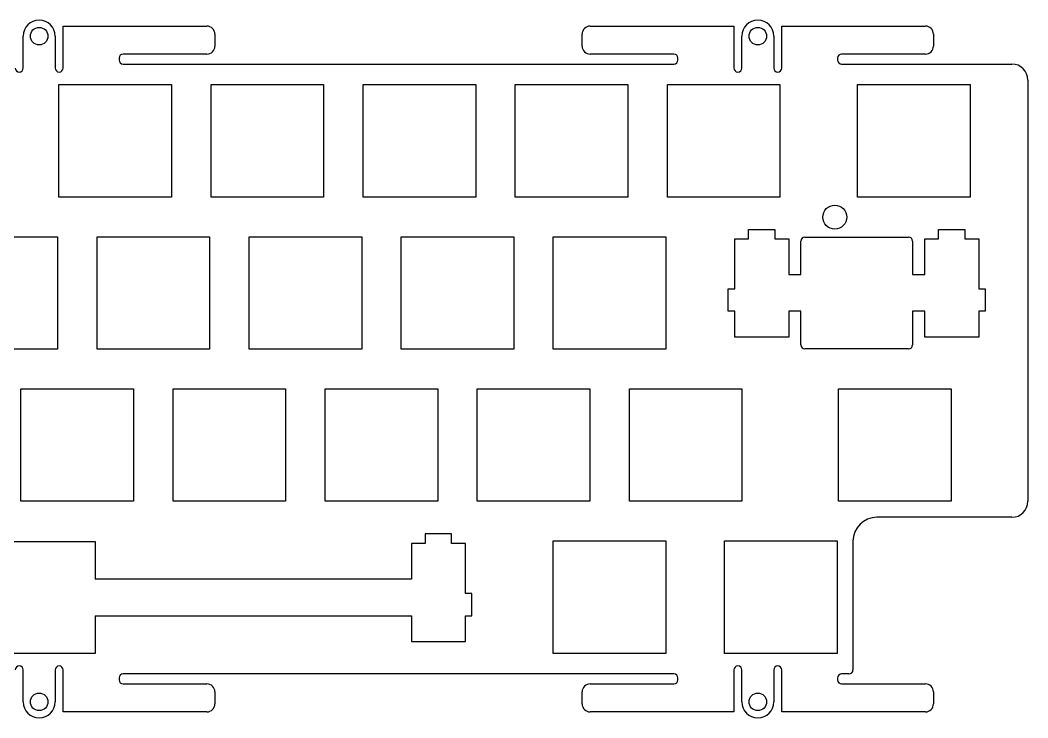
# Model space of a CAD drawing. Header units: millimetres. Extents: x 45 to 293, y -132 to -45.
# Drawn here: x 166.7 to 292.9, y -132.2 to -44.8 of the extents above; entities that cross this region are included whole.
import ezdxf

# ---------------------------------------------------------------- set-up
doc = ezdxf.new("R2010")
doc.units = ezdxf.units.MM
for name, color, linetype in [('Shape1640', 7, 'CONTINUOUS'), ('Shape1641', 7, 'CONTINUOUS'), ('Shape1643', 7, 'CONTINUOUS'), ('Shape1644', 7, 'CONTINUOUS'), ('Shape1646', 7, 'CONTINUOUS'), ('Shape1647', 7, 'CONTINUOUS'), ('Shape1648', 7, 'CONTINUOUS'), ('Shape1649', 7, 'CONTINUOUS'), ('Shape1650', 7, 'CONTINUOUS'), ('Shape1651', 7, 'CONTINUOUS'), ('Shape1652', 7, 'CONTINUOUS'), ('Shape1653', 7, 'CONTINUOUS'), ('Shape1654', 7, 'CONTINUOUS'), ('Shape1655', 7, 'CONTINUOUS'), ('Shape1656', 7, 'CONTINUOUS'), ('Shape1657', 7, 'CONTINUOUS'), ('Shape1658', 7, 'CONTINUOUS'), ('Shape1659', 7, 'CONTINUOUS'), ('Shape1660', 7, 'CONTINUOUS'), ('Shape1661', 7, 'CONTINUOUS'), ('Shape1662', 7, 'CONTINUOUS'), ('Shape1663', 7, 'CONTINUOUS'), ('Shape1664', 7, 'CONTINUOUS'), ('Shape1665', 7, 'CONTINUOUS'), ('Shape1666', 7, 'CONTINUOUS'), ('Shape1667', 7, 'CONTINUOUS'), ('Shape1668', 7, 'CONTINUOUS'), ('Shape1669', 7, 'CONTINUOUS'), ('Shape1670', 7, 'CONTINUOUS'), ('Shape1671', 7, 'CONTINUOUS'), ('Shape1672', 7, 'CONTINUOUS'), ('Shape1673', 7, 'CONTINUOUS'), ('Shape1674', 7, 'CONTINUOUS'), ('Shape1675', 7, 'CONTINUOUS'), ('Shape1676', 7, 'CONTINUOUS'), ('Shape1677', 7, 'CONTINUOUS'), ('Shape1678', 7, 'CONTINUOUS'), ('Shape1679', 7, 'CONTINUOUS'), ('Shape1680', 7, 'CONTINUOUS'), ('Shape1681', 7, 'CONTINUOUS'), ('Shape1682', 7, 'CONTINUOUS'), ('Shape1683', 7, 'CONTINUOUS'), ('Shape1684', 7, 'CONTINUOUS'), ('Shape1760', 7, 'CONTINUOUS'), ('Shape1761', 7, 'CONTINUOUS'), ('Shape1762', 7, 'CONTINUOUS'), ('Shape1763', 7, 'CONTINUOUS'), ('Shape1764', 7, 'CONTINUOUS'), ('Shape1765', 7, 'CONTINUOUS'), ('Shape1766', 7, 'CONTINUOUS'), ('Shape1767', 7, 'CONTINUOUS'), ('Shape1768', 7, 'CONTINUOUS'), ('Shape1769', 7, 'CONTINUOUS'), ('Shape1770', 7, 'CONTINUOUS'), ('Shape1771', 7, 'CONTINUOUS'), ('Shape1772', 7, 'CONTINUOUS'), ('Shape1773', 7, 'CONTINUOUS'), ('Shape1774', 7, 'CONTINUOUS'), ('Shape1775', 7, 'CONTINUOUS'), ('Shape1776', 7, 'CONTINUOUS'), ('Shape1777', 7, 'CONTINUOUS'), ('Shape1778', 7, 'CONTINUOUS'), ('Shape1779', 7, 'CONTINUOUS'), ('Shape1780', 7, 'CONTINUOUS'), ('Shape1781', 7, 'CONTINUOUS'), ('Shape1782', 7, 'CONTINUOUS'), ('Shape1783', 7, 'CONTINUOUS'), ('Shape1784', 7, 'CONTINUOUS'), ('Shape1785', 7, 'CONTINUOUS'), ('Shape1786', 7, 'CONTINUOUS'), ('Shape1787', 7, 'CONTINUOUS'), ('Shape1788', 7, 'CONTINUOUS'), ('Shape1789', 7, 'CONTINUOUS'), ('Shape1790', 7, 'CONTINUOUS'), ('Shape1791', 7, 'CONTINUOUS'), ('Shape1792', 7, 'CONTINUOUS'), ('Shape1793', 7, 'CONTINUOUS'), ('Shape1794', 7, 'CONTINUOUS'), ('Shape1795', 7, 'CONTINUOUS'), ('Shape1796', 7, 'CONTINUOUS'), ('Shape1797', 7, 'CONTINUOUS'), ('Shape1798', 7, 'CONTINUOUS'), ('Shape1799', 7, 'CONTINUOUS'), ('Shape1800', 7, 'CONTINUOUS'), ('Shape1801', 7, 'CONTINUOUS'), ('Shape1802', 7, 'CONTINUOUS'), ('Shape1803', 7, 'CONTINUOUS'), ('Shape1804', 7, 'CONTINUOUS'), ('Shape1805', 7, 'CONTINUOUS'), ('Shape2060', 7, 'CONTINUOUS'), ('Shape2061', 7, 'CONTINUOUS'), ('Shape2062', 7, 'CONTINUOUS'), ('Shape2063', 7, 'CONTINUOUS'), ('Shape2064', 7, 'CONTINUOUS'), ('Shape2065', 7, 'CONTINUOUS'), ('Shape2066', 7, 'CONTINUOUS'), ('Shape2067', 7, 'CONTINUOUS'), ('Shape2072', 7, 'CONTINUOUS'), ('Shape2073', 7, 'CONTINUOUS'), ('Shape2074', 7, 'CONTINUOUS'), ('Shape2075', 7, 'CONTINUOUS'), ('Shape2076', 7, 'CONTINUOUS'), ('Shape2077', 7, 'CONTINUOUS'), ('Shape2078', 7, 'CONTINUOUS'), ('Shape2079', 7, 'CONTINUOUS'), ('Shape2080', 7, 'CONTINUOUS'), ('Shape2081', 7, 'CONTINUOUS'), ('Shape2082', 7, 'CONTINUOUS'), ('Shape2083', 7, 'CONTINUOUS'), ('Shape2084', 7, 'CONTINUOUS'), ('Shape2100', 7, 'CONTINUOUS'), ('Shape2101', 7, 'CONTINUOUS'), ('Shape2103', 7, 'CONTINUOUS'), ('Shape2104', 7, 'CONTINUOUS'), ('Shape2105', 7, 'CONTINUOUS'), ('Shape2106', 7, 'CONTINUOUS'), ('Shape2108', 7, 'CONTINUOUS'), ('Shape2109', 7, 'CONTINUOUS'), ('Shape2110', 7, 'CONTINUOUS'), ('Shape2111', 7, 'CONTINUOUS'), ('Shape2124', 7, 'CONTINUOUS'), ('Shape2125', 7, 'CONTINUOUS'), ('Shape2126', 7, 'CONTINUOUS'), ('Shape2127', 7, 'CONTINUOUS'), ('Shape2128', 7, 'CONTINUOUS'), ('Shape2129', 7, 'CONTINUOUS'), ('Shape2130', 7, 'CONTINUOUS'), ('Shape2131', 7, 'CONTINUOUS'), ('Shape2132', 7, 'CONTINUOUS'), ('Shape2133', 7, 'CONTINUOUS'), ('Shape2134', 7, 'CONTINUOUS'), ('Shape2135', 7, 'CONTINUOUS'), ('Shape2136', 7, 'CONTINUOUS'), ('Shape2137', 7, 'CONTINUOUS'), ('Shape2138', 7, 'CONTINUOUS'), ('Shape2139', 7, 'CONTINUOUS'), ('Shape2140', 7, 'CONTINUOUS'), ('Shape2141', 7, 'CONTINUOUS'), ('Shape2142', 7, 'CONTINUOUS'), ('Shape2143', 7, 'CONTINUOUS'), ('Shape2144', 7, 'CONTINUOUS'), ('Shape2145', 7, 'CONTINUOUS'), ('Shape2146', 7, 'CONTINUOUS'), ('Shape2147', 7, 'CONTINUOUS'), ('Shape2164', 7, 'CONTINUOUS'), ('Shape2165', 7, 'CONTINUOUS'), ('Shape2166', 7, 'CONTINUOUS'), ('Shape2167', 7, 'CONTINUOUS'), ('Shape2168', 7, 'CONTINUOUS'), ('Shape2169', 7, 'CONTINUOUS'), ('Shape2170', 7, 'CONTINUOUS'), ('Shape2171', 7, 'CONTINUOUS'), ('Shape2172', 7, 'CONTINUOUS'), ('Shape2173', 7, 'CONTINUOUS'), ('Shape2174', 7, 'CONTINUOUS'), ('Shape2175', 7, 'CONTINUOUS'), ('Shape2176', 7, 'CONTINUOUS'), ('Shape2177', 7, 'CONTINUOUS'), ('Shape2178', 7, 'CONTINUOUS'), ('Shape2179', 7, 'CONTINUOUS'), ('Shape2180', 7, 'CONTINUOUS'), ('Shape2181', 7, 'CONTINUOUS'), ('Shape2182', 7, 'CONTINUOUS'), ('Shape2183', 7, 'CONTINUOUS'), ('Shape2216', 7, 'CONTINUOUS'), ('Shape2217', 7, 'CONTINUOUS'), ('Shape2218', 7, 'CONTINUOUS'), ('Shape2220', 7, 'CONTINUOUS'), ('Shape2221', 7, 'CONTINUOUS'), ('Shape2222', 7, 'CONTINUOUS'), ('Shape2223', 7, 'CONTINUOUS'), ('Shape2224', 7, 'CONTINUOUS'), ('Shape2225', 7, 'CONTINUOUS'), ('Shape2226', 7, 'CONTINUOUS'), ('Shape2227', 7, 'CONTINUOUS'), ('Shape2228', 7, 'CONTINUOUS'), ('Shape2229', 7, 'CONTINUOUS'), ('Shape2230', 7, 'CONTINUOUS'), ('Shape2231', 7, 'CONTINUOUS'), ('Shape2232', 7, 'CONTINUOUS'), ('Shape2233', 7, 'CONTINUOUS'), ('Shape2234', 7, 'CONTINUOUS'), ('Shape2235', 7, 'CONTINUOUS'), ('Shape2236', 7, 'CONTINUOUS'), ('Shape2237', 7, 'CONTINUOUS'), ('Shape2238', 7, 'CONTINUOUS'), ('Shape2239', 7, 'CONTINUOUS'), ('Shape2240', 7, 'CONTINUOUS'), ('Shape2241', 7, 'CONTINUOUS'), ('Shape2242', 7, 'CONTINUOUS'), ('Shape2243', 7, 'CONTINUOUS'), ('Shape2244', 7, 'CONTINUOUS'), ('Shape2245', 7, 'CONTINUOUS'), ('Shape2246', 7, 'CONTINUOUS'), ('Shape2247', 7, 'CONTINUOUS'), ('Shape2248', 7, 'CONTINUOUS'), ('Shape2249', 7, 'CONTINUOUS'), ('Shape2250', 7, 'CONTINUOUS'), ('Shape2251', 7, 'CONTINUOUS'), ('Shape2252', 7, 'CONTINUOUS'), ('Shape2253', 7, 'CONTINUOUS'), ('Shape2254', 7, 'CONTINUOUS'), ('Shape2255', 7, 'CONTINUOUS'), ('Shape2256', 7, 'CONTINUOUS'), ('Shape2257', 7, 'CONTINUOUS'), ('Shape2258', 7, 'CONTINUOUS'), ('Shape2259', 7, 'CONTINUOUS'), ('Shape2260', 7, 'CONTINUOUS'), ('Shape2261', 7, 'CONTINUOUS'), ('Shape2262', 7, 'CONTINUOUS'), ('Shape2263', 7, 'CONTINUOUS'), ('Shape2264', 7, 'CONTINUOUS'), ('Shape2265', 7, 'CONTINUOUS'), ('Shape2266', 7, 'CONTINUOUS'), ('Shape2267', 7, 'CONTINUOUS'), ('Shape2268', 7, 'CONTINUOUS'), ('Shape2269', 7, 'CONTINUOUS'), ('Shape2270', 7, 'CONTINUOUS'), ('Shape2271', 7, 'CONTINUOUS'), ('Shape2272', 7, 'CONTINUOUS'), ('Shape2273', 7, 'CONTINUOUS'), ('Shape2274', 7, 'CONTINUOUS'), ('Shape2275', 7, 'CONTINUOUS'), ('Shape2464', 7, 'CONTINUOUS')]:
    doc.layers.add(name, color=color, linetype=linetype)

msp = doc.modelspace()

# ---------------------------------------------------------------- linework, layer by layer
at = {"layer": 'Shape1640'}
msp.add_circle((259.105, -46.8481), 1.1, dxfattribs=at)
at = {"layer": 'Shape1641'}
msp.add_circle((169.105, -46.8481), 1.1, dxfattribs=at)
at = {"layer": 'Shape1643'}
msp.add_circle((259.105, -130.247), 1.1, dxfattribs=at)
at = {"layer": 'Shape1644'}
msp.add_circle((169.105, -130.247), 1.1, dxfattribs=at)
at = {"layer": 'Shape1646'}
msp.add_line((270.525, -126.747), (269.605, -126.747), dxfattribs=at)
at = {"layer": 'Shape1647'}
msp.add_arc((269.605, -127.247), 0.5, 90, 180, dxfattribs=at)
at = {"layer": 'Shape1648'}
msp.add_line((269.105, -127.247), (269.105, -127.497), dxfattribs=at)
at = {"layer": 'Shape1649'}
msp.add_arc((269.605, -127.497), 0.5, 180, -90, dxfattribs=at)
at = {"layer": 'Shape1650'}
msp.add_line((269.605, -127.997), (280.105, -127.997), dxfattribs=at)
at = {"layer": 'Shape1651'}
msp.add_arc((280.105, -128.997), 1, 0, 90, dxfattribs=at)
at = {"layer": 'Shape1652'}
msp.add_line((281.105, -128.997), (281.105, -130.497), dxfattribs=at)
at = {"layer": 'Shape1653'}
msp.add_arc((280.105, -130.497), 1, -90, 0, dxfattribs=at)
at = {"layer": 'Shape1654'}
msp.add_line((280.105, -131.497), (262.105, -131.497), dxfattribs=at)
at = {"layer": 'Shape1655'}
msp.add_line((262.105, -131.497), (262.105, -126.247), dxfattribs=at)
at = {"layer": 'Shape1656'}
msp.add_arc((261.605, -126.247), 0.5, 0, 180, dxfattribs=at)
at = {"layer": 'Shape1657'}
msp.add_line((261.105, -126.247), (261.105, -130.247), dxfattribs=at)
at = {"layer": 'Shape1658'}
msp.add_arc((259.105, -130.247), 2, 180, 0, dxfattribs=at)
at = {"layer": 'Shape1659'}
msp.add_line((257.105, -130.247), (257.105, -126.247), dxfattribs=at)
at = {"layer": 'Shape1660'}
msp.add_arc((256.605, -126.247), 0.5, 0, 180, dxfattribs=at)
at = {"layer": 'Shape1661'}
msp.add_line((256.105, -126.247), (256.105, -131.497), dxfattribs=at)
at = {"layer": 'Shape1662'}
msp.add_line((256.105, -131.497), (238.105, -131.497), dxfattribs=at)
at = {"layer": 'Shape1663'}
msp.add_arc((238.105, -130.497), 1, 180, -90, dxfattribs=at)
at = {"layer": 'Shape1664'}
msp.add_line((237.105, -130.497), (237.105, -128.997), dxfattribs=at)
at = {"layer": 'Shape1665'}
msp.add_arc((238.105, -128.997), 1, 90, 180, dxfattribs=at)
at = {"layer": 'Shape1666'}
msp.add_line((238.105, -127.997), (248.605, -127.997), dxfattribs=at)
at = {"layer": 'Shape1667'}
msp.add_arc((248.605, -127.497), 0.5, -90, 0, dxfattribs=at)
at = {"layer": 'Shape1668'}
msp.add_line((249.105, -127.497), (249.105, -127.247), dxfattribs=at)
at = {"layer": 'Shape1669'}
msp.add_arc((248.605, -127.247), 0.5, 0, 90, dxfattribs=at)
at = {"layer": 'Shape1670'}
msp.add_line((248.605, -126.747), (179.605, -126.747), dxfattribs=at)
at = {"layer": 'Shape1671'}
msp.add_arc((179.605, -127.247), 0.5, 90, 180, dxfattribs=at)
at = {"layer": 'Shape1672'}
msp.add_line((179.105, -127.247), (179.105, -127.497), dxfattribs=at)
at = {"layer": 'Shape1673'}
msp.add_arc((179.605, -127.497), 0.5, 180, -90, dxfattribs=at)
at = {"layer": 'Shape1674'}
msp.add_line((179.605, -127.997), (190.105, -127.997), dxfattribs=at)
at = {"layer": 'Shape1675'}
msp.add_arc((190.105, -128.997), 1, 0, 90, dxfattribs=at)
at = {"layer": 'Shape1676'}
msp.add_line((191.105, -128.997), (191.105, -130.497), dxfattribs=at)
at = {"layer": 'Shape1677'}
msp.add_arc((190.105, -130.497), 1, -90, 0, dxfattribs=at)
at = {"layer": 'Shape1678'}
msp.add_line((190.105, -131.497), (172.105, -131.497), dxfattribs=at)
at = {"layer": 'Shape1679'}
msp.add_line((172.105, -131.497), (172.105, -126.247), dxfattribs=at)
at = {"layer": 'Shape1680'}
msp.add_arc((171.605, -126.247), 0.5, 0, 180, dxfattribs=at)
at = {"layer": 'Shape1681'}
msp.add_line((171.105, -126.247), (171.105, -130.247), dxfattribs=at)
at = {"layer": 'Shape1682'}
msp.add_arc((169.105, -130.247), 2, 180, 0, dxfattribs=at)
at = {"layer": 'Shape1683'}
msp.add_line((167.105, -130.247), (167.105, -126.247), dxfattribs=at)
at = {"layer": 'Shape1684'}
msp.add_arc((166.605, -126.247), 0.5, 0, 180, dxfattribs=at)
at = {"layer": 'Shape1760'}
msp.add_arc((166.605, -50.8481), 0.5, 180, 0, dxfattribs=at)
at = {"layer": 'Shape1761'}
msp.add_line((167.105, -50.8481), (167.105, -46.8481), dxfattribs=at)
at = {"layer": 'Shape1762'}
msp.add_arc((169.105, -46.8481), 2, 0, 180, dxfattribs=at)
at = {"layer": 'Shape1763'}
msp.add_line((171.105, -46.8481), (171.105, -50.8481), dxfattribs=at)
at = {"layer": 'Shape1764'}
msp.add_arc((171.605, -50.8481), 0.5, 180, 0, dxfattribs=at)
at = {"layer": 'Shape1765'}
msp.add_line((172.105, -50.8481), (172.105, -45.5981), dxfattribs=at)
at = {"layer": 'Shape1766'}
msp.add_line((172.105, -45.5981), (190.105, -45.5981), dxfattribs=at)
at = {"layer": 'Shape1767'}
msp.add_arc((190.105, -46.5981), 1, 0, 90, dxfattribs=at)
at = {"layer": 'Shape1768'}
msp.add_line((191.105, -46.5981), (191.105, -48.0981), dxfattribs=at)
at = {"layer": 'Shape1769'}
msp.add_arc((190.105, -48.0981), 1, -90, 0, dxfattribs=at)
at = {"layer": 'Shape1770'}
msp.add_line((190.105, -49.0981), (179.605, -49.0981), dxfattribs=at)
at = {"layer": 'Shape1771'}
msp.add_arc((179.605, -49.5981), 0.5, 90, 180, dxfattribs=at)
at = {"layer": 'Shape1772'}
msp.add_line((179.105, -49.5981), (179.105, -49.8471), dxfattribs=at)
at = {"layer": 'Shape1773'}
msp.add_arc((179.605, -49.8471), 0.5, 180, -90, dxfattribs=at)
at = {"layer": 'Shape1774'}
msp.add_line((179.605, -50.3471), (248.605, -50.3471), dxfattribs=at)
at = {"layer": 'Shape1775'}
msp.add_arc((248.605, -49.8471), 0.5, -90, 0, dxfattribs=at)
at = {"layer": 'Shape1776'}
msp.add_line((249.105, -49.8471), (249.105, -49.5981), dxfattribs=at)
at = {"layer": 'Shape1777'}
msp.add_arc((248.605, -49.5981), 0.5, 0, 90, dxfattribs=at)
at = {"layer": 'Shape1778'}
msp.add_line((248.605, -49.0981), (238.105, -49.0981), dxfattribs=at)
at = {"layer": 'Shape1779'}
msp.add_arc((238.105, -48.0981), 1, 180, -90, dxfattribs=at)
at = {"layer": 'Shape1780'}
msp.add_line((237.105, -48.0981), (237.105, -46.5981), dxfattribs=at)
at = {"layer": 'Shape1781'}
msp.add_arc((238.105, -46.5981), 1, 90, 180, dxfattribs=at)
at = {"layer": 'Shape1782'}
msp.add_line((238.105, -45.5981), (256.105, -45.5981), dxfattribs=at)
at = {"layer": 'Shape1783'}
msp.add_line((256.105, -45.5981), (256.105, -50.8481), dxfattribs=at)
at = {"layer": 'Shape1784'}
msp.add_arc((256.605, -50.8481), 0.5, 180, 0, dxfattribs=at)
at = {"layer": 'Shape1785'}
msp.add_line((257.105, -50.8481), (257.105, -46.8481), dxfattribs=at)
at = {"layer": 'Shape1786'}
msp.add_arc((259.105, -46.8481), 2, 0, 180, dxfattribs=at)
at = {"layer": 'Shape1787'}
msp.add_line((261.105, -46.8481), (261.105, -50.8481), dxfattribs=at)
at = {"layer": 'Shape1788'}
msp.add_arc((261.605, -50.8481), 0.5, 180, 0, dxfattribs=at)
at = {"layer": 'Shape1789'}
msp.add_line((262.105, -50.8481), (262.105, -45.5981), dxfattribs=at)
at = {"layer": 'Shape1790'}
msp.add_line((262.105, -45.5981), (280.105, -45.5981), dxfattribs=at)
at = {"layer": 'Shape1791'}
msp.add_arc((280.105, -46.5981), 1, 0, 90, dxfattribs=at)
at = {"layer": 'Shape1792'}
msp.add_line((281.105, -46.5981), (281.105, -48.0981), dxfattribs=at)
at = {"layer": 'Shape1793'}
msp.add_arc((280.105, -48.0981), 1, -90, 0, dxfattribs=at)
at = {"layer": 'Shape1794'}
msp.add_line((280.105, -49.0981), (269.605, -49.0981), dxfattribs=at)
at = {"layer": 'Shape1795'}
msp.add_arc((269.605, -49.5981), 0.5, 90, 180, dxfattribs=at)
at = {"layer": 'Shape1796'}
msp.add_line((269.105, -49.5981), (269.105, -49.8471), dxfattribs=at)
at = {"layer": 'Shape1797'}
msp.add_arc((269.605, -49.8471), 0.5, 180, -90, dxfattribs=at)
at = {"layer": 'Shape1798'}
msp.add_line((269.605, -50.3471), (290.925, -50.3471), dxfattribs=at)
at = {"layer": 'Shape1799'}
msp.add_arc((290.925, -52.3471), 2, 0, 90, dxfattribs=at)
at = {"layer": 'Shape1800'}
msp.add_line((292.925, -52.3471), (292.925, -105.122), dxfattribs=at)
at = {"layer": 'Shape1801'}
msp.add_arc((290.925, -105.122), 2, -90, 0, dxfattribs=at)
at = {"layer": 'Shape1802'}
msp.add_line((290.925, -107.122), (274.025, -107.122), dxfattribs=at)
at = {"layer": 'Shape1803'}
msp.add_arc((274.025, -110.122), 3, 90, 180, dxfattribs=at)
at = {"layer": 'Shape1804'}
msp.add_line((271.025, -110.122), (271.025, -126.247), dxfattribs=at)
at = {"layer": 'Shape1805'}
msp.add_arc((270.525, -126.247), 0.5, -90, 0, dxfattribs=at)
at = {"layer": 'Shape2060'}
msp.add_line((254.925, -124.172), (254.925, -110.072), dxfattribs=at)
at = {"layer": 'Shape2061'}
msp.add_line((254.925, -110.072), (269.025, -110.072), dxfattribs=at)
at = {"layer": 'Shape2062'}
msp.add_line((269.025, -110.072), (269.025, -124.172), dxfattribs=at)
at = {"layer": 'Shape2063'}
msp.add_line((269.025, -124.172), (254.925, -124.172), dxfattribs=at)
at = {"layer": 'Shape2064'}
msp.add_line((247.595, -110.072), (247.595, -124.172), dxfattribs=at)
at = {"layer": 'Shape2065'}
msp.add_line((247.595, -124.172), (233.495, -124.172), dxfattribs=at)
at = {"layer": 'Shape2066'}
msp.add_line((233.495, -124.172), (233.495, -110.072), dxfattribs=at)
at = {"layer": 'Shape2067'}
msp.add_line((233.495, -110.072), (247.595, -110.072), dxfattribs=at)
at = {"layer": 'Shape2072'}
msp.add_line((215.725, -122.701), (222.475, -122.701), dxfattribs=at)
at = {"layer": 'Shape2073'}
msp.add_line((222.475, -122.701), (222.475, -119.471), dxfattribs=at)
at = {"layer": 'Shape2074'}
msp.add_line((222.475, -119.471), (223.305, -119.471), dxfattribs=at)
at = {"layer": 'Shape2075'}
msp.add_line((223.305, -119.471), (223.305, -116.671), dxfattribs=at)
at = {"layer": 'Shape2076'}
msp.add_line((223.305, -116.671), (222.475, -116.671), dxfattribs=at)
at = {"layer": 'Shape2077'}
msp.add_line((222.475, -116.671), (222.475, -110.401), dxfattribs=at)
at = {"layer": 'Shape2078'}
msp.add_line((222.475, -110.401), (220.755, -110.401), dxfattribs=at)
at = {"layer": 'Shape2079'}
msp.add_line((220.755, -110.401), (220.755, -109.201), dxfattribs=at)
at = {"layer": 'Shape2080'}
msp.add_line((220.755, -109.201), (217.455, -109.201), dxfattribs=at)
at = {"layer": 'Shape2081'}
msp.add_line((217.455, -109.201), (217.455, -110.401), dxfattribs=at)
at = {"layer": 'Shape2082'}
msp.add_line((217.455, -110.401), (215.725, -110.401), dxfattribs=at)
at = {"layer": 'Shape2083'}
msp.add_line((215.725, -110.401), (215.725, -114.871), dxfattribs=at)
at = {"layer": 'Shape2084'}
msp.add_line((215.725, -114.871), (176.105, -114.871), dxfattribs=at)
at = {"layer": 'Shape2100'}
msp.add_line((176.105, -119.471), (215.725, -119.471), dxfattribs=at)
at = {"layer": 'Shape2101'}
msp.add_line((215.725, -119.471), (215.725, -122.701), dxfattribs=at)
at = {"layer": 'Shape2103'}
msp.add_line((162.105, -110.171), (176.105, -110.171), dxfattribs=at)
at = {"layer": 'Shape2104'}
msp.add_line((176.105, -110.171), (176.105, -114.871), dxfattribs=at)
at = {"layer": 'Shape2105'}
msp.add_line((176.105, -124.172), (162.105, -124.172), dxfattribs=at)
at = {"layer": 'Shape2106'}
msp.add_line((176.105, -119.471), (176.105, -124.172), dxfattribs=at)
at = {"layer": 'Shape2108'}
msp.add_line((285.695, -52.9221), (285.695, -67.0221), dxfattribs=at)
at = {"layer": 'Shape2109'}
msp.add_line((285.695, -67.0221), (271.595, -67.0221), dxfattribs=at)
at = {"layer": 'Shape2110'}
msp.add_line((271.595, -67.0221), (271.595, -52.9221), dxfattribs=at)
at = {"layer": 'Shape2111'}
msp.add_line((271.595, -52.9221), (285.695, -52.9221), dxfattribs=at)
at = {"layer": 'Shape2124'}
msp.add_line((269.215, -105.122), (269.215, -91.0221), dxfattribs=at)
at = {"layer": 'Shape2125'}
msp.add_line((269.215, -91.0221), (283.315, -91.0221), dxfattribs=at)
at = {"layer": 'Shape2126'}
msp.add_line((283.315, -91.0221), (283.315, -105.122), dxfattribs=at)
at = {"layer": 'Shape2127'}
msp.add_line((283.315, -105.122), (269.215, -105.122), dxfattribs=at)
at = {"layer": 'Shape2128'}
msp.add_line((243.015, -105.122), (243.015, -91.0221), dxfattribs=at)
at = {"layer": 'Shape2129'}
msp.add_line((243.015, -91.0221), (257.115, -91.0221), dxfattribs=at)
at = {"layer": 'Shape2130'}
msp.add_line((257.115, -91.0221), (257.115, -105.122), dxfattribs=at)
at = {"layer": 'Shape2131'}
msp.add_line((257.115, -105.122), (243.015, -105.122), dxfattribs=at)
at = {"layer": 'Shape2132'}
msp.add_line((223.965, -105.122), (223.965, -91.0221), dxfattribs=at)
at = {"layer": 'Shape2133'}
msp.add_line((223.965, -91.0221), (238.065, -91.0221), dxfattribs=at)
at = {"layer": 'Shape2134'}
msp.add_line((238.065, -91.0221), (238.065, -105.122), dxfattribs=at)
at = {"layer": 'Shape2135'}
msp.add_line((238.065, -105.122), (223.965, -105.122), dxfattribs=at)
at = {"layer": 'Shape2136'}
msp.add_line((204.915, -105.122), (204.915, -91.0221), dxfattribs=at)
at = {"layer": 'Shape2137'}
msp.add_line((204.915, -91.0221), (219.015, -91.0221), dxfattribs=at)
at = {"layer": 'Shape2138'}
msp.add_line((219.015, -91.0221), (219.015, -105.122), dxfattribs=at)
at = {"layer": 'Shape2139'}
msp.add_line((219.015, -105.122), (204.915, -105.122), dxfattribs=at)
at = {"layer": 'Shape2140'}
msp.add_line((185.865, -105.122), (185.865, -91.0221), dxfattribs=at)
at = {"layer": 'Shape2141'}
msp.add_line((185.865, -91.0221), (199.965, -91.0221), dxfattribs=at)
at = {"layer": 'Shape2142'}
msp.add_line((199.965, -91.0221), (199.965, -105.122), dxfattribs=at)
at = {"layer": 'Shape2143'}
msp.add_line((199.965, -105.122), (185.865, -105.122), dxfattribs=at)
at = {"layer": 'Shape2144'}
msp.add_line((166.815, -105.122), (166.815, -91.0221), dxfattribs=at)
at = {"layer": 'Shape2145'}
msp.add_line((166.815, -91.0221), (180.915, -91.0221), dxfattribs=at)
at = {"layer": 'Shape2146'}
msp.add_line((180.915, -91.0221), (180.915, -105.122), dxfattribs=at)
at = {"layer": 'Shape2147'}
msp.add_line((180.915, -105.122), (166.815, -105.122), dxfattribs=at)
at = {"layer": 'Shape2164'}
msp.add_line((247.775, -67.0221), (247.775, -52.9221), dxfattribs=at)
at = {"layer": 'Shape2165'}
msp.add_line((247.775, -52.9221), (261.875, -52.9221), dxfattribs=at)
at = {"layer": 'Shape2166'}
msp.add_line((261.875, -52.9221), (261.875, -67.0221), dxfattribs=at)
at = {"layer": 'Shape2167'}
msp.add_line((261.875, -67.0221), (247.775, -67.0221), dxfattribs=at)
at = {"layer": 'Shape2168'}
msp.add_line((228.725, -67.0221), (228.725, -52.9221), dxfattribs=at)
at = {"layer": 'Shape2169'}
msp.add_line((228.725, -52.9221), (242.825, -52.9221), dxfattribs=at)
at = {"layer": 'Shape2170'}
msp.add_line((242.825, -52.9221), (242.825, -67.0221), dxfattribs=at)
at = {"layer": 'Shape2171'}
msp.add_line((242.825, -67.0221), (228.725, -67.0221), dxfattribs=at)
at = {"layer": 'Shape2172'}
msp.add_line((209.675, -67.0221), (209.675, -52.9221), dxfattribs=at)
at = {"layer": 'Shape2173'}
msp.add_line((209.675, -52.9221), (223.775, -52.9221), dxfattribs=at)
at = {"layer": 'Shape2174'}
msp.add_line((223.775, -52.9221), (223.775, -67.0221), dxfattribs=at)
at = {"layer": 'Shape2175'}
msp.add_line((223.775, -67.0221), (209.675, -67.0221), dxfattribs=at)
at = {"layer": 'Shape2176'}
msp.add_line((190.625, -67.0221), (190.625, -52.9221), dxfattribs=at)
at = {"layer": 'Shape2177'}
msp.add_line((190.625, -52.9221), (204.725, -52.9221), dxfattribs=at)
at = {"layer": 'Shape2178'}
msp.add_line((204.725, -52.9221), (204.725, -67.0221), dxfattribs=at)
at = {"layer": 'Shape2179'}
msp.add_line((204.725, -67.0221), (190.625, -67.0221), dxfattribs=at)
at = {"layer": 'Shape2180'}
msp.add_line((171.575, -67.0221), (171.575, -52.9221), dxfattribs=at)
at = {"layer": 'Shape2181'}
msp.add_line((171.575, -52.9221), (185.675, -52.9221), dxfattribs=at)
at = {"layer": 'Shape2182'}
msp.add_line((185.675, -52.9221), (185.675, -67.0221), dxfattribs=at)
at = {"layer": 'Shape2183'}
msp.add_line((185.675, -67.0221), (171.575, -67.0221), dxfattribs=at)
at = {"layer": 'Shape2216'}
msp.add_line((157.295, -71.9721), (171.395, -71.9721), dxfattribs=at)
at = {"layer": 'Shape2217'}
msp.add_line((171.395, -71.9721), (171.395, -86.0721), dxfattribs=at)
at = {"layer": 'Shape2218'}
msp.add_line((171.395, -86.0721), (157.295, -86.0721), dxfattribs=at)
at = {"layer": 'Shape2220'}
msp.add_line((176.345, -71.9721), (190.445, -71.9721), dxfattribs=at)
at = {"layer": 'Shape2221'}
msp.add_line((190.445, -71.9721), (190.445, -86.0721), dxfattribs=at)
at = {"layer": 'Shape2222'}
msp.add_line((190.445, -86.0721), (176.345, -86.0721), dxfattribs=at)
at = {"layer": 'Shape2223'}
msp.add_line((176.345, -86.0721), (176.345, -71.9721), dxfattribs=at)
at = {"layer": 'Shape2224'}
msp.add_line((195.395, -86.0721), (195.395, -71.9721), dxfattribs=at)
at = {"layer": 'Shape2225'}
msp.add_line((195.395, -71.9721), (209.495, -71.9721), dxfattribs=at)
at = {"layer": 'Shape2226'}
msp.add_line((209.495, -71.9721), (209.495, -86.0721), dxfattribs=at)
at = {"layer": 'Shape2227'}
msp.add_line((209.495, -86.0721), (195.395, -86.0721), dxfattribs=at)
at = {"layer": 'Shape2228'}
msp.add_line((214.445, -71.9721), (228.545, -71.9721), dxfattribs=at)
at = {"layer": 'Shape2229'}
msp.add_line((228.545, -71.9721), (228.545, -86.0721), dxfattribs=at)
at = {"layer": 'Shape2230'}
msp.add_line((228.545, -86.0721), (214.445, -86.0721), dxfattribs=at)
at = {"layer": 'Shape2231'}
msp.add_line((214.445, -86.0721), (214.445, -71.9721), dxfattribs=at)
at = {"layer": 'Shape2232'}
msp.add_line((233.495, -86.0721), (233.495, -71.9721), dxfattribs=at)
at = {"layer": 'Shape2233'}
msp.add_line((233.495, -71.9721), (247.595, -71.9721), dxfattribs=at)
at = {"layer": 'Shape2234'}
msp.add_line((247.595, -71.9721), (247.595, -86.0721), dxfattribs=at)
at = {"layer": 'Shape2235'}
msp.add_line((247.595, -86.0721), (233.495, -86.0721), dxfattribs=at)
at = {"layer": 'Shape2236'}
msp.add_line((264.495, -85.5221), (264.495, -81.3231), dxfattribs=at)
at = {"layer": 'Shape2237'}
msp.add_arc((264.995, -85.5221), 0.5, 180, -90, dxfattribs=at)
at = {"layer": 'Shape2238'}
msp.add_line((264.495, -81.3231), (262.975, -81.3231), dxfattribs=at)
at = {"layer": 'Shape2239'}
msp.add_line((262.975, -81.3231), (262.975, -84.5521), dxfattribs=at)
at = {"layer": 'Shape2240'}
msp.add_line((262.975, -84.5521), (256.225, -84.5521), dxfattribs=at)
at = {"layer": 'Shape2241'}
msp.add_line((256.225, -84.5521), (256.225, -81.3231), dxfattribs=at)
at = {"layer": 'Shape2242'}
msp.add_line((256.225, -81.3231), (255.395, -81.3231), dxfattribs=at)
at = {"layer": 'Shape2243'}
msp.add_line((255.395, -81.3231), (255.395, -78.5231), dxfattribs=at)
at = {"layer": 'Shape2244'}
msp.add_line((255.395, -78.5231), (256.225, -78.5231), dxfattribs=at)
at = {"layer": 'Shape2245'}
msp.add_line((256.225, -78.5231), (256.225, -72.2531), dxfattribs=at)
at = {"layer": 'Shape2246'}
msp.add_line((256.225, -72.2531), (257.945, -72.2531), dxfattribs=at)
at = {"layer": 'Shape2247'}
msp.add_line((257.945, -72.2531), (257.945, -71.0531), dxfattribs=at)
at = {"layer": 'Shape2248'}
msp.add_line((257.945, -71.0531), (261.245, -71.0531), dxfattribs=at)
at = {"layer": 'Shape2249'}
msp.add_line((261.245, -71.0531), (261.245, -72.2531), dxfattribs=at)
at = {"layer": 'Shape2250'}
msp.add_line((261.245, -72.2531), (262.975, -72.2531), dxfattribs=at)
at = {"layer": 'Shape2251'}
msp.add_line((262.975, -72.2531), (262.975, -76.7221), dxfattribs=at)
at = {"layer": 'Shape2252'}
msp.add_line((262.975, -76.7221), (264.495, -76.7221), dxfattribs=at)
at = {"layer": 'Shape2253'}
msp.add_line((264.495, -76.7221), (264.495, -72.5231), dxfattribs=at)
at = {"layer": 'Shape2254'}
msp.add_line((264.995, -72.0231), (277.995, -72.0231), dxfattribs=at)
at = {"layer": 'Shape2255'}
msp.add_arc((264.995, -72.5231), 0.5, 90, 180, dxfattribs=at)
at = {"layer": 'Shape2256'}
msp.add_line((278.495, -72.5231), (278.495, -76.7221), dxfattribs=at)
at = {"layer": 'Shape2257'}
msp.add_arc((277.995, -72.5231), 0.5, 0, 90, dxfattribs=at)
at = {"layer": 'Shape2258'}
msp.add_line((278.495, -76.7221), (280.025, -76.7221), dxfattribs=at)
at = {"layer": 'Shape2259'}
msp.add_line((280.025, -76.7221), (280.025, -72.2531), dxfattribs=at)
at = {"layer": 'Shape2260'}
msp.add_line((280.025, -72.2531), (281.745, -72.2531), dxfattribs=at)
at = {"layer": 'Shape2261'}
msp.add_line((281.745, -72.2531), (281.745, -71.0531), dxfattribs=at)
at = {"layer": 'Shape2262'}
msp.add_line((281.745, -71.0531), (285.045, -71.0531), dxfattribs=at)
at = {"layer": 'Shape2263'}
msp.add_line((285.045, -71.0531), (285.045, -72.2531), dxfattribs=at)
at = {"layer": 'Shape2264'}
msp.add_line((285.045, -72.2531), (286.775, -72.2531), dxfattribs=at)
at = {"layer": 'Shape2265'}
msp.add_line((286.775, -72.2531), (286.775, -78.5231), dxfattribs=at)
at = {"layer": 'Shape2266'}
msp.add_line((286.775, -78.5231), (287.595, -78.5231), dxfattribs=at)
at = {"layer": 'Shape2267'}
msp.add_line((287.595, -78.5231), (287.595, -81.3231), dxfattribs=at)
at = {"layer": 'Shape2268'}
msp.add_line((287.595, -81.3231), (286.775, -81.3231), dxfattribs=at)
at = {"layer": 'Shape2269'}
msp.add_line((286.775, -81.3231), (286.775, -84.5521), dxfattribs=at)
at = {"layer": 'Shape2270'}
msp.add_line((286.775, -84.5521), (280.025, -84.5521), dxfattribs=at)
at = {"layer": 'Shape2271'}
msp.add_line((280.025, -84.5521), (280.025, -81.3231), dxfattribs=at)
at = {"layer": 'Shape2272'}
msp.add_line((280.025, -81.3231), (278.495, -81.3231), dxfattribs=at)
at = {"layer": 'Shape2273'}
msp.add_line((278.495, -81.3231), (278.495, -85.5221), dxfattribs=at)
at = {"layer": 'Shape2274'}
msp.add_arc((277.995, -85.5221), 0.5, -90, 0, dxfattribs=at)
at = {"layer": 'Shape2275'}
msp.add_line((277.995, -86.0221), (264.995, -86.0221), dxfattribs=at)
at = {"layer": 'Shape2464'}
msp.add_circle((268.745, -69.5231), 1.5, dxfattribs=at)

doc.saveas('drawing.dxf')
